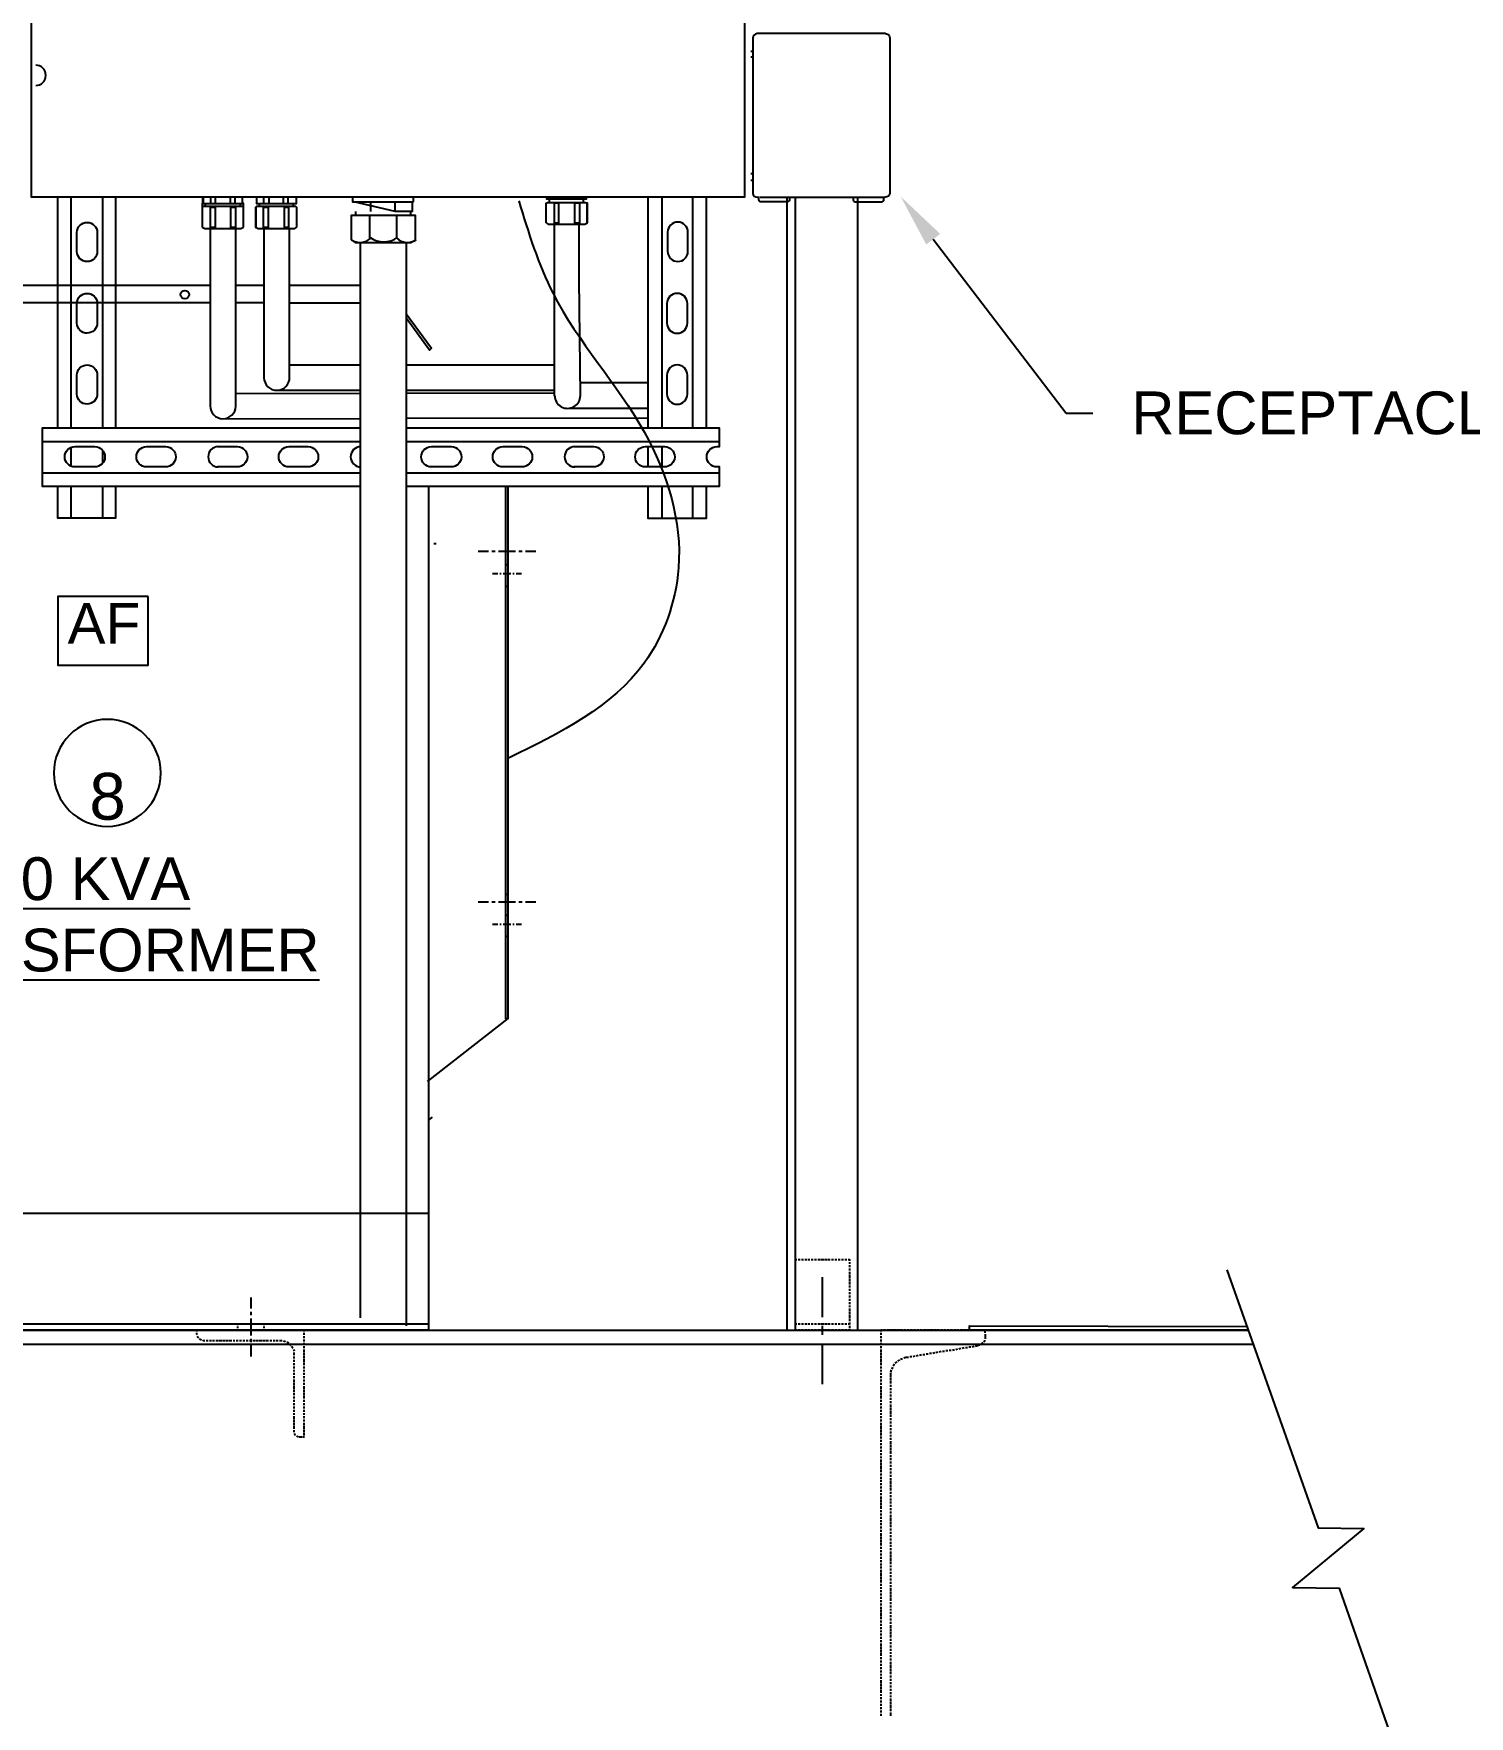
# Model space of a CAD drawing. Header units: feet. Extents: x -4 to 2246, y -9 to 1440.
# Drawn here: x 2089.73 to 2095.57, y 1376.1 to 1382.94 of the extents above; entities that cross this region are included whole.
import ezdxf
from ezdxf import colors
from ezdxf.entities.mleader import LeaderData, LeaderLine
from ezdxf.enums import TextEntityAlignment as Align
from ezdxf.math import Vec2, Vec3

# ---------------------------------------------------------------- set-up
doc = ezdxf.new("R2010")
doc.units = ezdxf.units.FT
doc.header["$MEASUREMENT"] = 0
for name, color, linetype in [('E-TEXT', 7, 'Continuous'), ('G-ANNO-TEXT', 1, 'Continuous'), ('PDF8_0', 7, 'Continuous'), ('PDF8_LP_OBJ-Hidden', 7, 'Continuous'), ('PDF8_LP_OBJ-Misc', 7, 'Continuous'), ('PDF8_LP_OBJ-Text', 7, 'Continuous'), ('PDF8_Top Plate', 7, 'Continuous')]:
    doc.layers.add(name, color=color, linetype=linetype)
doc.styles.add('NEI-A', font='arial.ttf')

# ---------------------------------------------------------------- blocks, each defined once
blk = doc.blocks.new('CIRCTAG')
at = {"color": 0, "linetype": 'ByBlock', "lineweight": -2, "transparency": 16777216}
blk.add_circle((0, 0), 0.125, dxfattribs=at)
at = {"layer": 'E-TEXT', "color": 0, "transparency": 16777216, "style": 'NEI-A'}
blk.add_attdef('TAGNUMBER', text='', height=0.1, dxfattribs=at).set_placement((0, 0), align=Align.MIDDLE_CENTER)
blk = doc.blocks.new('Equipment Callout Arrowhead .75')
at = {"color": 0}
blk.add_ellipse((-0.248, 0), major_axis=(0.743, 0), ratio=0.350959, start_param=-0.80282, end_param=3.944413, dxfattribs=at)

msp = doc.modelspace()

# ---------------------------------------------------------------- linework, layer by layer
at = {"color": 1}
msp.add_spline([(2091.704347, 1382.258043), (2091.843895, 1381.882585), (2092.214233, 1381.319399), (2092.353781, 1380.766939), (2092.214233, 1380.380754), (2091.663491, 1379.994569)], degree=3, dxfattribs=at)
at = {"layer": 'PDF8_0', "lineweight": 25}
msp.add_lwpolyline([(2094.581589, 1377.915347), (2094.952325, 1376.867152), (2095.139026, 1376.864485), (2094.848305, 1376.62444), (2095.037674, 1376.621773), (2095.405743, 1375.573578)], dxfattribs=at)
at = {"layer": 'PDF8_LP_OBJ-Hidden', "lineweight": 25}
for points in [[(2092.829263, 1377.952687), (2092.829263, 1377.958021), (2092.834597, 1377.958021)], [(2092.829263, 1377.939351), (2092.829263, 1377.947353)], [(2092.829263, 1377.926016), (2092.829263, 1377.934017)], [(2092.829263, 1377.91268), (2092.829263, 1377.920681)], [(2092.839932, 1377.958021), (2092.847933, 1377.958021)], [(2092.853267, 1377.958021), (2092.861269, 1377.958021)], [(2092.866603, 1377.958021), (2092.874605, 1377.958021)], [(2092.879939, 1377.958021), (2092.887941, 1377.958021)], [(2092.893275, 1377.958021), (2092.901276, 1377.958021)], [(2092.906611, 1377.958021), (2092.914612, 1377.958021)], [(2092.919947, 1377.958021), (2092.930615, 1377.958021)], [(2092.933282, 1377.958021), (2092.943951, 1377.958021)], [(2092.946618, 1377.958021), (2092.957287, 1377.958021)], [(2092.959954, 1377.958021), (2092.970623, 1377.958021)], [(2092.975957, 1377.958021), (2092.983958, 1377.958021)], [(2092.989293, 1377.958021), (2092.997294, 1377.958021)], [(2093.002629, 1377.958021), (2093.01063, 1377.958021)], [(2093.015964, 1377.958021), (2093.023966, 1377.958021)], [(2093.0293, 1377.958021), (2093.037302, 1377.958021)], [(2093.042636, 1377.958021), (2093.04797, 1377.958021), (2093.04797, 1377.952687)], [(2093.04797, 1377.947353), (2093.04797, 1377.939351)], [(2093.04797, 1377.934017), (2093.04797, 1377.926016)], [(2093.04797, 1377.920681), (2093.04797, 1377.91268)], [(2092.829263, 1377.896677), (2092.829263, 1377.907345)], [(2092.829263, 1377.883341), (2092.829263, 1377.89401)], [(2092.829263, 1377.870005), (2092.829263, 1377.880674)], [(2092.829263, 1377.856669), (2092.829263, 1377.867338)], [(2093.04797, 1377.907345), (2093.04797, 1377.896677)], [(2093.04797, 1377.89401), (2093.04797, 1377.883341)], [(2093.04797, 1377.880674), (2093.04797, 1377.870005)], [(2093.04797, 1377.867338), (2093.04797, 1377.856669)], [(2092.829263, 1377.843333), (2092.829263, 1377.851335)], [(2092.829263, 1377.829998), (2092.829263, 1377.837999)], [(2092.829263, 1377.816662), (2092.829263, 1377.824663)], [(2092.829263, 1377.803326), (2092.829263, 1377.811328)], [(2092.829263, 1377.78999), (2092.829263, 1377.797992)], [(2092.829263, 1377.776654), (2092.829263, 1377.784656)], [(2093.04797, 1377.851335), (2093.04797, 1377.843333)], [(2093.04797, 1377.837999), (2093.04797, 1377.829998)], [(2093.04797, 1377.824663), (2093.04797, 1377.816662)], [(2093.04797, 1377.811328), (2093.04797, 1377.803326)], [(2093.04797, 1377.797992), (2093.04797, 1377.78999)], [(2093.04797, 1377.784656), (2093.04797, 1377.776654)], [(2092.829263, 1377.763319), (2092.829263, 1377.77132)], [(2092.829263, 1377.747316), (2092.829263, 1377.757984)], [(2092.829263, 1377.73398), (2092.829263, 1377.744648)], [(2092.829263, 1377.720644), (2092.829263, 1377.731313)], [(2092.829263, 1377.707308), (2092.829263, 1377.717977)], [(2093.04797, 1377.77132), (2093.04797, 1377.763319)], [(2093.04797, 1377.757984), (2093.04797, 1377.747316)], [(2093.04797, 1377.744648), (2093.04797, 1377.73398)], [(2093.04797, 1377.731313), (2093.04797, 1377.720644)], [(2093.04797, 1377.717977), (2093.04797, 1377.707308)], [(2090.39681, 1377.664634), (2090.39681, 1377.669968), (2090.402145, 1377.669968)], [(2090.399477, 1377.651298), (2090.39681, 1377.653965), (2090.39681, 1377.659299)], [(2090.407479, 1377.669968), (2090.41548, 1377.669968)], [(2090.420815, 1377.669968), (2090.428816, 1377.669968)], [(2090.434151, 1377.669968), (2090.442152, 1377.669968)], [(2090.447486, 1377.669968), (2090.458155, 1377.669968)], [(2090.460822, 1377.669968), (2090.471491, 1377.669968)], [(2090.474158, 1377.669968), (2090.484827, 1377.669968)], [(2090.487494, 1377.669968), (2090.498163, 1377.669968)], [(2090.503497, 1377.669968), (2090.511498, 1377.669968)], [(2090.516833, 1377.669968), (2090.524834, 1377.669968)], [(2090.530168, 1377.669968), (2090.53817, 1377.669968)], [(2090.543504, 1377.669968), (2090.551506, 1377.669968)], [(2090.55684, 1377.669968), (2090.564842, 1377.669968)], [(2090.570176, 1377.669968), (2090.578177, 1377.669968)], [(2090.583512, 1377.669968), (2090.591513, 1377.669968)], [(2090.596848, 1377.669968), (2090.607516, 1377.669968)], [(2090.610183, 1377.669968), (2090.620852, 1377.669968)], [(2090.623519, 1377.669968), (2090.634188, 1377.669968)], [(2090.636855, 1377.669968), (2090.647524, 1377.669968)], [(2090.652858, 1377.669968), (2090.660859, 1377.669968)], [(2090.666194, 1377.669968), (2090.674195, 1377.669968)], [(2090.67953, 1377.669968), (2090.687531, 1377.669968)], [(2090.692865, 1377.669968), (2090.700867, 1377.669968)], [(2090.706201, 1377.669968), (2090.714203, 1377.669968)], [(2090.719537, 1377.669968), (2090.727539, 1377.669968)], [(2090.732873, 1377.669968), (2090.740874, 1377.669968)], [(2090.746209, 1377.669968), (2090.756877, 1377.669968)], [(2090.759544, 1377.669968), (2090.770213, 1377.669968)], [(2090.77288, 1377.669968), (2090.783549, 1377.669968)], [(2090.786216, 1377.669968), (2090.796885, 1377.669968)], [(2090.802219, 1377.669968), (2090.810221, 1377.669968)], [(2090.815555, 1377.669968), (2090.823556, 1377.669968)], [(2090.828891, 1377.669968), (2090.831558, 1377.669968), (2090.831558, 1377.664634)], [(2090.831558, 1377.659299), (2090.831558, 1377.651298)], [(2092.829263, 1377.693972), (2092.829263, 1377.701974)], [(2092.829263, 1377.696639), (2092.834597, 1377.696639)], [(2092.829263, 1377.680637), (2092.829263, 1377.688638)], [(2092.834597, 1377.669968), (2092.829263, 1377.669968), (2092.829263, 1377.675302)], [(2092.839932, 1377.696639), (2092.847933, 1377.696639)], [(2092.847933, 1377.669968), (2092.839932, 1377.669968)], [(2092.853267, 1377.696639), (2092.861269, 1377.696639)], [(2092.861269, 1377.669968), (2092.853267, 1377.669968)], [(2092.866603, 1377.696639), (2092.874605, 1377.696639)], [(2092.874605, 1377.669968), (2092.866603, 1377.669968)], [(2092.879939, 1377.696639), (2092.887941, 1377.696639)], [(2092.887941, 1377.669968), (2092.879939, 1377.669968)], [(2092.893275, 1377.696639), (2092.901276, 1377.696639)], [(2092.901276, 1377.669968), (2092.893275, 1377.669968)], [(2092.906611, 1377.696639), (2092.914612, 1377.696639)], [(2092.914612, 1377.669968), (2092.906611, 1377.669968)], [(2092.919947, 1377.696639), (2092.930615, 1377.696639)], [(2092.930615, 1377.669968), (2092.919947, 1377.669968)], [(2092.933282, 1377.696639), (2092.943951, 1377.696639)], [(2092.943951, 1377.669968), (2092.933282, 1377.669968)], [(2092.946618, 1377.696639), (2092.957287, 1377.696639)], [(2092.957287, 1377.669968), (2092.946618, 1377.669968)], [(2092.959954, 1377.696639), (2092.970623, 1377.696639)], [(2092.970623, 1377.669968), (2092.959954, 1377.669968)], [(2092.975957, 1377.696639), (2092.983958, 1377.696639)], [(2092.983958, 1377.669968), (2092.975957, 1377.669968)], [(2092.989293, 1377.696639), (2092.997294, 1377.696639)], [(2092.997294, 1377.669968), (2092.989293, 1377.669968)], [(2093.002629, 1377.696639), (2093.01063, 1377.696639)], [(2093.01063, 1377.669968), (2093.002629, 1377.669968)], [(2093.015964, 1377.696639), (2093.023966, 1377.696639)], [(2093.023966, 1377.669968), (2093.015964, 1377.669968)], [(2093.0293, 1377.696639), (2093.037302, 1377.696639)], [(2093.037302, 1377.669968), (2093.0293, 1377.669968)], [(2093.042636, 1377.696639), (2093.04797, 1377.696639)], [(2093.04797, 1377.675302), (2093.04797, 1377.669968), (2093.042636, 1377.669968)], [(2093.04797, 1377.701974), (2093.04797, 1377.693972)], [(2093.04797, 1377.688638), (2093.04797, 1377.680637)], [(2093.181329, 1377.669968), (2093.175994, 1377.669968), (2093.175994, 1377.664634)], [(2093.175994, 1377.659299), (2093.175994, 1377.651298)], [(2093.194664, 1377.669968), (2093.186663, 1377.669968)], [(2093.210667, 1377.669968), (2093.199999, 1377.669968)], [(2093.224003, 1377.669968), (2093.213334, 1377.669968)], [(2093.237339, 1377.669968), (2093.22667, 1377.669968)], [(2093.250675, 1377.669968), (2093.240006, 1377.669968)], [(2093.264011, 1377.669968), (2093.253342, 1377.669968)], [(2093.277346, 1377.669968), (2093.269345, 1377.669968)], [(2093.290682, 1377.669968), (2093.282681, 1377.669968)], [(2093.304018, 1377.669968), (2093.296017, 1377.669968)], [(2093.317354, 1377.669968), (2093.309352, 1377.669968)], [(2093.33069, 1377.669968), (2093.322688, 1377.669968)], [(2093.344025, 1377.669968), (2093.336024, 1377.669968)], [(2093.360028, 1377.669968), (2093.34936, 1377.669968)], [(2093.373364, 1377.669968), (2093.362696, 1377.669968)], [(2093.3867, 1377.669968), (2093.376031, 1377.669968)], [(2093.400036, 1377.669968), (2093.389367, 1377.669968)], [(2093.413372, 1377.669968), (2093.402703, 1377.669968)], [(2093.426708, 1377.669968), (2093.418706, 1377.669968)], [(2093.440043, 1377.669968), (2093.432042, 1377.669968)], [(2093.453379, 1377.669968), (2093.445378, 1377.669968)], [(2093.466715, 1377.669968), (2093.458713, 1377.669968)], [(2093.480051, 1377.669968), (2093.472049, 1377.669968)], [(2093.493387, 1377.669968), (2093.485385, 1377.669968)], [(2093.50939, 1377.669968), (2093.498721, 1377.669968)], [(2093.522725, 1377.669968), (2093.512057, 1377.669968)], [(2093.536061, 1377.669968), (2093.525393, 1377.669968)], [(2093.549397, 1377.669968), (2093.538728, 1377.669968)], [(2093.562733, 1377.669968), (2093.552064, 1377.669968)], [(2093.576069, 1377.669968), (2093.568067, 1377.669968)], [(2093.589404, 1377.669968), (2093.581403, 1377.669968)], [(2093.600073, 1377.659299), (2093.600073, 1377.669968), (2093.594739, 1377.669968)], [(2093.600073, 1377.653965), (2093.600073, 1377.635295)], [(2090.404812, 1377.637962), (2090.402145, 1377.640629), (2090.399477, 1377.645963)], [(2090.41548, 1377.62996), (2090.410146, 1377.632628), (2090.407479, 1377.635295)], [(2090.428816, 1377.627293), (2090.423482, 1377.627293), (2090.420815, 1377.62996)], [(2090.442152, 1377.627293), (2090.434151, 1377.627293)], [(2090.455488, 1377.627293), (2090.447486, 1377.627293)], [(2090.468824, 1377.627293), (2090.460822, 1377.627293)], [(2090.484827, 1377.627293), (2090.474158, 1377.627293)], [(2090.498163, 1377.627293), (2090.487494, 1377.627293)], [(2090.511498, 1377.627293), (2090.50083, 1377.627293)], [(2090.524834, 1377.627293), (2090.514165, 1377.627293)], [(2090.53817, 1377.627293), (2090.527501, 1377.627293)], [(2090.551506, 1377.627293), (2090.543504, 1377.627293)], [(2090.564842, 1377.627293), (2090.55684, 1377.627293)], [(2090.578177, 1377.627293), (2090.570176, 1377.627293)], [(2090.591513, 1377.627293), (2090.583512, 1377.627293)], [(2090.604849, 1377.627293), (2090.596848, 1377.627293)], [(2090.618185, 1377.627293), (2090.610183, 1377.627293)], [(2090.634188, 1377.627293), (2090.623519, 1377.627293)], [(2090.647524, 1377.627293), (2090.636855, 1377.627293)], [(2090.660859, 1377.627293), (2090.650191, 1377.627293)], [(2090.674195, 1377.627293), (2090.663527, 1377.627293)], [(2090.687531, 1377.627293), (2090.676862, 1377.627293)], [(2090.700867, 1377.627293), (2090.692865, 1377.627293)], [(2090.714203, 1377.627293), (2090.706201, 1377.627293)], [(2090.727539, 1377.627293), (2090.719537, 1377.627293)], [(2090.743542, 1377.627293), (2090.732873, 1377.627293)], [(2090.748876, 1377.627293), (2090.756877, 1377.624626)], [(2090.762212, 1377.621959), (2090.764879, 1377.621959), (2090.770213, 1377.619292)], [(2090.77288, 1377.616625), (2090.778215, 1377.608623)], [(2090.780882, 1377.605956), (2090.783549, 1377.600622), (2090.786216, 1377.597954)], [(2090.788883, 1377.59262), (2090.79155, 1377.584619)], [(2090.79155, 1377.568616), (2090.79155, 1377.579284)], [(2090.831558, 1377.645963), (2090.831558, 1377.637962)], [(2090.831558, 1377.632628), (2090.831558, 1377.624626)], [(2090.831558, 1377.619292), (2090.831558, 1377.61129)], [(2090.831558, 1377.605956), (2090.831558, 1377.597954)], [(2090.831558, 1377.59262), (2090.831558, 1377.581951)], [(2090.831558, 1377.579284), (2090.831558, 1377.568616)], [(2093.175994, 1377.645963), (2093.175994, 1377.637962)], [(2093.175994, 1377.632628), (2093.175994, 1377.624626)], [(2093.175994, 1377.619292), (2093.175994, 1377.61129)], [(2093.175994, 1377.605956), (2093.175994, 1377.597954)], [(2093.175994, 1377.59262), (2093.175994, 1377.581951)], [(2093.175994, 1377.579284), (2093.175994, 1377.568616)], [(2093.3867, 1377.576617), (2093.394702, 1377.579284)], [(2093.400036, 1377.579284), (2093.408037, 1377.581951)], [(2093.413372, 1377.581951), (2093.421373, 1377.584619)], [(2093.426708, 1377.584619), (2093.434709, 1377.584619)], [(2093.440043, 1377.587286), (2093.448045, 1377.587286)], [(2093.453379, 1377.589953), (2093.461381, 1377.589953)], [(2093.466715, 1377.589953), (2093.474716, 1377.59262)], [(2093.480051, 1377.59262), (2093.488052, 1377.595287)], [(2093.493387, 1377.595287), (2093.501388, 1377.597954)], [(2093.506722, 1377.597954), (2093.514724, 1377.600622)], [(2093.520058, 1377.600622), (2093.52806, 1377.600622)], [(2093.533394, 1377.603289), (2093.541396, 1377.603289)], [(2093.54673, 1377.603289), (2093.554731, 1377.605956)], [(2093.560066, 1377.605956), (2093.570734, 1377.608623), (2093.576069, 1377.61129), (2093.578736, 1377.61129)], [(2093.592072, 1377.619292), (2093.586737, 1377.616625), (2093.58407, 1377.613957)], [(2093.597406, 1377.62996), (2093.597406, 1377.627293), (2093.594739, 1377.621959)], [(2090.79155, 1377.55528), (2090.79155, 1377.563281)], [(2090.79155, 1377.541944), (2090.79155, 1377.549946)], [(2090.79155, 1377.528608), (2090.79155, 1377.53661)], [(2090.79155, 1377.515272), (2090.79155, 1377.523274)], [(2090.831558, 1377.565949), (2090.831558, 1377.55528)], [(2090.831558, 1377.552613), (2090.831558, 1377.541944)], [(2090.831558, 1377.539277), (2090.831558, 1377.528608)], [(2090.831558, 1377.523274), (2090.831558, 1377.515272)], [(2093.175994, 1377.565949), (2093.175994, 1377.55528)], [(2093.175994, 1377.552613), (2093.175994, 1377.541944)], [(2093.175994, 1377.539277), (2093.175994, 1377.528608)], [(2093.175994, 1377.523274), (2093.175994, 1377.515272)], [(2093.221336, 1377.512605), (2093.224003, 1377.520607)], [(2093.22667, 1377.525941), (2093.232005, 1377.533943)], [(2093.234672, 1377.53661), (2093.242673, 1377.541944)], [(2093.24534, 1377.544611), (2093.253342, 1377.549946)], [(2093.256009, 1377.552613), (2093.264011, 1377.55528)], [(2093.269345, 1377.557947), (2093.277346, 1377.560614), (2093.288015, 1377.560614)], [(2093.293349, 1377.563281), (2093.301351, 1377.563281)], [(2093.306685, 1377.563281), (2093.314687, 1377.565949)], [(2093.320021, 1377.565949), (2093.328023, 1377.568616)], [(2093.333357, 1377.568616), (2093.341358, 1377.571283)], [(2093.346693, 1377.571283), (2093.354694, 1377.571283)], [(2093.360028, 1377.57395), (2093.36803, 1377.57395)], [(2093.373364, 1377.576617), (2093.381366, 1377.576617)], [(2090.79155, 1377.501937), (2090.79155, 1377.509938)], [(2090.79155, 1377.488601), (2090.79155, 1377.496602)], [(2090.79155, 1377.475265), (2090.79155, 1377.483266)], [(2090.79155, 1377.459262), (2090.79155, 1377.469931)], [(2090.79155, 1377.445926), (2090.79155, 1377.456595)], [(2090.79155, 1377.43259), (2090.79155, 1377.443259)], [(2090.831558, 1377.509938), (2090.831558, 1377.501937)], [(2090.831558, 1377.496602), (2090.831558, 1377.488601)], [(2090.831558, 1377.483266), (2090.831558, 1377.475265)], [(2090.831558, 1377.469931), (2090.831558, 1377.461929)], [(2090.831558, 1377.456595), (2090.831558, 1377.448593)], [(2090.831558, 1377.443259), (2090.831558, 1377.43259)], [(2093.175994, 1377.509938), (2093.175994, 1377.501937)], [(2093.175994, 1377.496602), (2093.175994, 1377.488601)], [(2093.175994, 1377.483266), (2093.175994, 1377.475265)], [(2093.175994, 1377.469931), (2093.175994, 1377.461929)], [(2093.175994, 1377.456595), (2093.175994, 1377.448593)], [(2093.175994, 1377.443259), (2093.175994, 1377.43259)], [(2093.216002, 1377.499269), (2093.218669, 1377.509938)], [(2093.216002, 1377.480599), (2093.216002, 1377.496602)], [(2093.216002, 1377.467263), (2093.216002, 1377.477932)], [(2093.216002, 1377.453928), (2093.216002, 1377.464596)], [(2093.216002, 1377.440592), (2093.216002, 1377.448593)], [(2090.79155, 1377.419255), (2090.79155, 1377.429923)], [(2090.79155, 1377.405919), (2090.79155, 1377.41392)], [(2090.79155, 1377.392583), (2090.79155, 1377.400584)], [(2090.79155, 1377.379247), (2090.79155, 1377.387249)], [(2090.79155, 1377.365911), (2090.79155, 1377.373913)], [(2090.831558, 1377.429923), (2090.831558, 1377.419255)], [(2090.831558, 1377.416587), (2090.831558, 1377.405919)], [(2090.831558, 1377.403252), (2090.831558, 1377.392583)], [(2090.831558, 1377.387249), (2090.831558, 1377.379247)], [(2090.831558, 1377.373913), (2090.831558, 1377.365911)], [(2093.175994, 1377.429923), (2093.175994, 1377.419255)], [(2093.175994, 1377.416587), (2093.175994, 1377.405919)], [(2093.175994, 1377.403252), (2093.175994, 1377.392583)], [(2093.175994, 1377.387249), (2093.175994, 1377.379247)], [(2093.175994, 1377.373913), (2093.175994, 1377.365911)], [(2093.216002, 1377.427256), (2093.216002, 1377.435258)], [(2093.216002, 1377.41392), (2093.216002, 1377.421922)], [(2093.216002, 1377.400584), (2093.216002, 1377.408586)], [(2093.216002, 1377.387249), (2093.216002, 1377.39525)], [(2093.216002, 1377.373913), (2093.216002, 1377.381914)], [(2090.79155, 1377.352575), (2090.79155, 1377.360577)], [(2090.79155, 1377.33924), (2090.79155, 1377.347241)], [(2090.79155, 1377.325904), (2090.79155, 1377.333905)], [(2090.79155, 1377.309901), (2090.79155, 1377.32057)], [(2090.79155, 1377.296565), (2090.79155, 1377.307234)], [(2090.831558, 1377.360577), (2090.831558, 1377.352575)], [(2090.831558, 1377.347241), (2090.831558, 1377.33924)], [(2090.831558, 1377.333905), (2090.831558, 1377.325904)], [(2090.831558, 1377.32057), (2090.831558, 1377.312568)], [(2090.831558, 1377.307234), (2090.831558, 1377.299232)], [(2093.175994, 1377.360577), (2093.175994, 1377.352575)], [(2093.175994, 1377.347241), (2093.175994, 1377.33924)], [(2093.175994, 1377.333905), (2093.175994, 1377.325904)], [(2093.175994, 1377.32057), (2093.175994, 1377.312568)], [(2093.175994, 1377.307234), (2093.175994, 1377.299232)], [(2093.216002, 1377.35791), (2093.216002, 1377.368578)], [(2093.216002, 1377.344574), (2093.216002, 1377.355243)], [(2093.216002, 1377.331238), (2093.216002, 1377.341907)], [(2093.216002, 1377.317902), (2093.216002, 1377.328571)], [(2093.216002, 1377.304567), (2093.216002, 1377.312568)], [(2090.79155, 1377.283229), (2090.79155, 1377.293898)], [(2090.79155, 1377.269893), (2090.79155, 1377.280562)], [(2090.79155, 1377.256558), (2090.79155, 1377.264559)], [(2090.796885, 1377.243222), (2090.794218, 1377.248556), (2090.794218, 1377.251223)], [(2090.810221, 1377.23522), (2090.804886, 1377.237887), (2090.802219, 1377.240555)], [(2090.831558, 1377.237887), (2090.831558, 1377.23522), (2090.826224, 1377.23522)], [(2090.831558, 1377.293898), (2090.831558, 1377.283229)], [(2090.831558, 1377.280562), (2090.831558, 1377.269893)], [(2090.831558, 1377.267226), (2090.831558, 1377.256558)], [(2090.831558, 1377.25389), (2090.831558, 1377.243222)], [(2093.175994, 1377.293898), (2093.175994, 1377.283229)], [(2093.175994, 1377.280562), (2093.175994, 1377.269893)], [(2093.175994, 1377.267226), (2093.175994, 1377.256558)], [(2093.175994, 1377.25389), (2093.175994, 1377.243222)], [(2093.175994, 1377.237887), (2093.175994, 1377.229886)], [(2093.216002, 1377.291231), (2093.216002, 1377.299232)], [(2093.216002, 1377.277895), (2093.216002, 1377.285896)], [(2093.216002, 1377.264559), (2093.216002, 1377.272561)], [(2093.216002, 1377.251223), (2093.216002, 1377.259225)], [(2093.216002, 1377.237887), (2093.216002, 1377.245889)], [(2090.823556, 1377.23522), (2090.812888, 1377.23522)], [(2093.175994, 1377.224552), (2093.175994, 1377.21655)], [(2093.175994, 1377.211216), (2093.175994, 1377.203214)], [(2093.175994, 1377.19788), (2093.175994, 1377.189879)], [(2093.175994, 1377.184544), (2093.175994, 1377.176543)], [(2093.175994, 1377.171208), (2093.175994, 1377.163207)], [(2093.216002, 1377.224552), (2093.216002, 1377.232553)], [(2093.216002, 1377.208549), (2093.216002, 1377.219217)], [(2093.216002, 1377.195213), (2093.216002, 1377.205881)], [(2093.216002, 1377.181877), (2093.216002, 1377.192546)], [(2093.216002, 1377.168541), (2093.216002, 1377.17921)], [(2093.175994, 1377.157873), (2093.175994, 1377.149871)], [(2093.175994, 1377.144537), (2093.175994, 1377.133868)], [(2093.175994, 1377.131201), (2093.175994, 1377.120532)], [(2093.175994, 1377.117865), (2093.175994, 1377.107196)], [(2093.175994, 1377.104529), (2093.175994, 1377.093861)], [(2093.216002, 1377.155205), (2093.216002, 1377.163207)], [(2093.216002, 1377.14187), (2093.216002, 1377.149871)], [(2093.216002, 1377.128534), (2093.216002, 1377.136535)], [(2093.216002, 1377.115198), (2093.216002, 1377.123199)], [(2093.216002, 1377.101862), (2093.216002, 1377.109864)], [(2093.175994, 1377.088526), (2093.175994, 1377.080525)], [(2093.175994, 1377.075191), (2093.175994, 1377.067189)], [(2093.175994, 1377.061855), (2093.175994, 1377.053853)], [(2093.175994, 1377.048519), (2093.175994, 1377.040517)], [(2093.175994, 1377.035183), (2093.175994, 1377.027182)], [(2093.216002, 1377.088526), (2093.216002, 1377.096528)], [(2093.216002, 1377.075191), (2093.216002, 1377.083192)], [(2093.216002, 1377.059188), (2093.216002, 1377.069856)], [(2093.216002, 1377.045852), (2093.216002, 1377.05652)], [(2093.216002, 1377.032516), (2093.216002, 1377.043185)], [(2093.175994, 1377.021847), (2093.175994, 1377.013846)], [(2093.175994, 1377.008511), (2093.175994, 1377.00051)], [(2093.175994, 1376.995176), (2093.175994, 1376.984507)], [(2093.175994, 1376.98184), (2093.175994, 1376.971171)], [(2093.175994, 1376.968504), (2093.175994, 1376.957835)], [(2093.216002, 1377.01918), (2093.216002, 1377.029849)], [(2093.216002, 1377.005844), (2093.216002, 1377.013846)], [(2093.216002, 1376.992508), (2093.216002, 1377.00051)], [(2093.216002, 1376.979173), (2093.216002, 1376.987174)], [(2093.216002, 1376.965837), (2093.216002, 1376.973838)], [(2093.175994, 1376.955168), (2093.175994, 1376.9445)], [(2093.175994, 1376.939165), (2093.175994, 1376.931164)], [(2093.175994, 1376.925829), (2093.175994, 1376.917828)], [(2093.175994, 1376.912494), (2093.175994, 1376.904492)], [(2093.175994, 1376.899158), (2093.175994, 1376.891156)], [(2093.216002, 1376.952501), (2093.216002, 1376.960502)], [(2093.216002, 1376.939165), (2093.216002, 1376.947167)], [(2093.216002, 1376.925829), (2093.216002, 1376.933831)], [(2093.216002, 1376.909826), (2093.216002, 1376.920495)], [(2093.216002, 1376.896491), (2093.216002, 1376.907159)], [(2093.175994, 1376.885822), (2093.175994, 1376.87782)], [(2093.175994, 1376.872486), (2093.175994, 1376.864485)], [(2093.175994, 1376.85915), (2093.175994, 1376.851149)], [(2093.175994, 1376.845814), (2093.175994, 1376.835146)], [(2093.175994, 1376.832479), (2093.175994, 1376.82181)], [(2093.216002, 1376.883155), (2093.216002, 1376.893823)], [(2093.216002, 1376.869819), (2093.216002, 1376.880488)], [(2093.216002, 1376.856483), (2093.216002, 1376.864485)], [(2093.216002, 1376.843147), (2093.216002, 1376.851149)], [(2093.216002, 1376.829812), (2093.216002, 1376.837813)], [(2093.175994, 1376.819143), (2093.175994, 1376.808474)], [(2093.175994, 1376.805807), (2093.175994, 1376.795138)], [(2093.175994, 1376.789804), (2093.175994, 1376.781803)], [(2093.175994, 1376.776468), (2093.175994, 1376.768467)], [(2093.175994, 1376.763132), (2093.175994, 1376.755131)], [(2093.216002, 1376.816476), (2093.216002, 1376.824477)], [(2093.216002, 1376.80314), (2093.216002, 1376.811141)], [(2093.216002, 1376.789804), (2093.216002, 1376.797806)], [(2093.216002, 1376.776468), (2093.216002, 1376.78447)], [(2093.216002, 1376.760465), (2093.216002, 1376.771134)], [(2093.175994, 1376.749797), (2093.175994, 1376.741795)], [(2093.175994, 1376.736461), (2093.175994, 1376.728459)], [(2093.175994, 1376.723125), (2093.175994, 1376.715123)], [(2093.175994, 1376.709789), (2093.175994, 1376.701788)], [(2093.175994, 1376.696453), (2093.175994, 1376.685785)], [(2093.216002, 1376.747129), (2093.216002, 1376.757798)], [(2093.216002, 1376.733794), (2093.216002, 1376.744462)], [(2093.216002, 1376.720458), (2093.216002, 1376.731126)], [(2093.216002, 1376.707122), (2093.216002, 1376.715123)], [(2093.216002, 1376.693786), (2093.216002, 1376.701788)], [(2093.175994, 1376.683118), (2093.175994, 1376.672449)], [(2093.175994, 1376.669782), (2093.175994, 1376.659113)], [(2093.175994, 1376.656446), (2093.175994, 1376.645777)], [(2093.175994, 1376.640443), (2093.175994, 1376.632441)], [(2093.175994, 1376.627107), (2093.175994, 1376.619106)], [(2093.216002, 1376.68045), (2093.216002, 1376.688452)], [(2093.216002, 1376.667115), (2093.216002, 1376.675116)], [(2093.216002, 1376.653779), (2093.216002, 1376.66178)], [(2093.216002, 1376.640443), (2093.216002, 1376.648444)], [(2093.216002, 1376.627107), (2093.216002, 1376.635109)], [(2093.216002, 1376.611104), (2093.216002, 1376.621773)], [(2093.175994, 1376.613771), (2093.175994, 1376.60577)], [(2093.175994, 1376.600435), (2093.175994, 1376.592434)], [(2093.175994, 1376.5871), (2093.175994, 1376.579098)], [(2093.175994, 1376.573764), (2093.175994, 1376.565762)], [(2093.175994, 1376.560428), (2093.175994, 1376.552427)], [(2093.216002, 1376.597768), (2093.216002, 1376.608437)], [(2093.216002, 1376.584433), (2093.216002, 1376.595101)], [(2093.216002, 1376.571097), (2093.216002, 1376.581765)], [(2093.216002, 1376.557761), (2093.216002, 1376.565762)], [(2093.175994, 1376.547092), (2093.175994, 1376.536424)], [(2093.175994, 1376.533756), (2093.175994, 1376.523088)], [(2093.175994, 1376.520421), (2093.175994, 1376.509752)], [(2093.175994, 1376.507085), (2093.175994, 1376.496416)], [(2093.175994, 1376.491082), (2093.175994, 1376.48308)], [(2093.216002, 1376.544425), (2093.216002, 1376.552427)], [(2093.216002, 1376.531089), (2093.216002, 1376.539091)], [(2093.216002, 1376.517753), (2093.216002, 1376.525755)], [(2093.216002, 1376.504418), (2093.216002, 1376.512419)], [(2093.216002, 1376.491082), (2093.216002, 1376.499083)], [(2093.216002, 1376.477746), (2093.216002, 1376.485747)], [(2093.175994, 1376.477746), (2093.175994, 1376.469744)], [(2093.175994, 1376.46441), (2093.175994, 1376.456409)], [(2093.175994, 1376.451074), (2093.175994, 1376.443073)], [(2093.175994, 1376.437739), (2093.175994, 1376.429737)], [(2093.175994, 1376.424403), (2093.175994, 1376.416401)], [(2093.216002, 1376.461743), (2093.216002, 1376.472412)], [(2093.216002, 1376.448407), (2093.216002, 1376.459076)], [(2093.216002, 1376.435071), (2093.216002, 1376.44574)], [(2093.216002, 1376.421736), (2093.216002, 1376.432404)], [(2093.216002, 1376.4084), (2093.216002, 1376.416401)], [(2093.175994, 1376.411067), (2093.175994, 1376.403065)], [(2093.175994, 1376.397731), (2093.175994, 1376.387062)], [(2093.175994, 1376.384395), (2093.175994, 1376.373727)], [(2093.175994, 1376.371059), (2093.175994, 1376.360391)], [(2093.175994, 1376.357724), (2093.175994, 1376.347055)], [(2093.216002, 1376.395064), (2093.216002, 1376.403065)], [(2093.216002, 1376.381728), (2093.216002, 1376.38973)], [(2093.216002, 1376.368392), (2093.216002, 1376.376394)], [(2093.216002, 1376.355056), (2093.216002, 1376.363058)], [(2093.216002, 1376.341721), (2093.216002, 1376.349722)], [(2093.175994, 1376.341721), (2093.175994, 1376.333719)], [(2093.175994, 1376.328385), (2093.175994, 1376.320383)], [(2093.175994, 1376.315049), (2093.175994, 1376.307048)], [(2093.175994, 1376.301713), (2093.175994, 1376.293712)], [(2093.175994, 1376.288377), (2093.175994, 1376.280376)], [(2093.216002, 1376.328385), (2093.216002, 1376.336386)], [(2093.216002, 1376.312382), (2093.216002, 1376.323051)], [(2093.216002, 1376.299046), (2093.216002, 1376.309715)], [(2093.216002, 1376.28571), (2093.216002, 1376.296379)], [(2093.216002, 1376.272374), (2093.216002, 1376.283043)], [(2093.175994, 1376.275042), (2093.175994, 1376.26704)], [(2093.175994, 1376.261706), (2093.175994, 1376.253704)], [(2093.175994, 1376.24837), (2093.175994, 1376.237701)], [(2093.175994, 1376.235034), (2093.175994, 1376.224365)], [(2093.175994, 1376.221698), (2093.175994, 1376.21103)], [(2093.216002, 1376.259039), (2093.216002, 1376.26704)], [(2093.216002, 1376.245703), (2093.216002, 1376.253704)], [(2093.216002, 1376.232367), (2093.216002, 1376.240368)], [(2093.216002, 1376.219031), (2093.216002, 1376.227033)], [(2093.216002, 1376.205695), (2093.216002, 1376.213697)], [(2093.175994, 1376.208363), (2093.175994, 1376.197694)], [(2093.175994, 1376.19236), (2093.175994, 1376.184358)], [(2093.175994, 1376.179024), (2093.175994, 1376.171022)], [(2093.175994, 1376.165688), (2093.175994, 1376.157686)], [(2093.175994, 1376.152352), (2093.175994, 1376.144351)], [(2093.216002, 1376.19236), (2093.216002, 1376.200361)], [(2093.216002, 1376.179024), (2093.216002, 1376.187025)], [(2093.216002, 1376.163021), (2093.216002, 1376.173689)], [(2093.216002, 1376.149685), (2093.216002, 1376.160354)], [(2093.216002, 1376.136349), (2093.216002, 1376.147018)], [(2093.175994, 1376.139016), (2093.175994, 1376.131015)], [(2093.175994, 1376.12568), (2093.175994, 1376.117679)], [(2093.175994, 1376.112345), (2093.175994, 1376.104343)], [(2093.216002, 1376.123013), (2093.216002, 1376.133682)], [(2093.216002, 1376.104343), (2093.216002, 1376.117679)]]:
    msp.add_lwpolyline(points, dxfattribs=at)
at = {"layer": 'PDF8_LP_OBJ-Misc', "lineweight": 25}
for points in [[(2092.621678, 1386.906354), (2092.621678, 1382.273491), (2089.725139, 1382.273491), (2089.725139, 1386.906354)], [(2090.471945, 1382.230817), (2090.450608, 1382.230817), (2090.450608, 1382.150802), (2090.471945, 1382.150802)], [(2090.554627, 1382.230817), (2090.53329, 1382.230817), (2090.53329, 1382.150802), (2090.554627, 1382.150802)], [(2090.687985, 1382.230817), (2090.666648, 1382.230817), (2090.666648, 1382.150802), (2090.687985, 1382.150802)], [(2090.770667, 1382.230817), (2090.751997, 1382.230817), (2090.751997, 1382.150802), (2090.770667, 1382.150802)], [(2091.866871, 1382.249487), (2091.848201, 1382.249487), (2091.848201, 1382.169472), (2091.866871, 1382.169472)], [(2091.95222, 1382.249487), (2091.930883, 1382.249487), (2091.930883, 1382.169472), (2091.95222, 1382.169472)], [(2091.984226, 1382.169472), (2091.984226, 1382.249487), (2091.981559, 1382.249487), (2091.981559, 1382.169472)], [(2091.024048, 1382.100126), (2091.040051, 1382.089457), (2091.26676, 1382.089457), (2091.28543, 1382.100126), (2091.28543, 1382.198811), (2091.024048, 1382.198811)]]:
    msp.add_lwpolyline(points, close=True, dxfattribs=at)
for points in [[(2093.195411, 1382.937615), (2092.67314, 1382.937615, 0.41421346), (2092.655803, 1382.918945), (2092.655803, 1382.289494, 0.41421346), (2092.674473, 1382.273491), (2092.682475, 1382.273491)], [(2093.195411, 1382.937615, -0.41421346), (2093.212748, 1382.918945), (2093.212748, 1382.289494, -0.41421346), (2093.194078, 1382.273491)], [(2092.805164, 1382.273491), (2092.805164, 1382.264156, -0.41421429), (2092.797163, 1382.254821), (2092.690476, 1382.254821, -0.41421429), (2092.679808, 1382.262823), (2092.679808, 1382.273491)], [(2093.063387, 1382.273491), (2093.063387, 1382.264156, 0.41421429), (2093.071388, 1382.254821), (2093.178075, 1382.254821, 0.41421429), (2093.188743, 1382.262823), (2093.188743, 1382.273491)], [(2091.850868, 1381.466674, 1.00360146), (2091.954888, 1381.468008), (2091.949553, 1381.940096), (2091.949553, 1382.164138)], [(2090.450608, 1382.145467), (2090.450608, 1382.017444), (2090.450608, 1381.425921, 0.99999983), (2090.554627, 1381.424588), (2090.554627, 1382.145467)], [(2090.669315, 1382.145467), (2090.669315, 1381.540021, 0.99999983), (2090.773334, 1381.541355)], [(2091.248089, 1381.09994), (2092.520326, 1381.09994), (2092.520326, 1381.177287), (2092.509657, 1381.177287, -0.99636306), (2092.509657, 1381.259969), (2092.520326, 1381.259969), (2092.520326, 1381.33465), (2091.248089, 1381.33465)], [(2090.479946, 1381.259969), (2090.561446, 1381.259969, -0.99636306), (2090.559961, 1381.177287), (2090.479946, 1381.177287)], [(2091.928216, 1381.259969), (2092.009715, 1381.259969, -0.99636306), (2092.008231, 1381.177287), (2091.928216, 1381.177287)]]:
    msp.add_lwpolyline(points, format="xyb", dxfattribs=at)
for points in [[(2092.655803, 1382.865601), (2092.647802, 1382.865601)], [(2092.655803, 1382.841597), (2092.647802, 1382.841597)], [(2092.647802, 1382.369509), (2092.655803, 1382.369509)], [(2092.647802, 1382.342838), (2092.655803, 1382.342838)], [(2089.831826, 1381.33465), (2089.831826, 1382.273491)], [(2089.885169, 1382.273491), (2089.885169, 1381.33465)], [(2090.013193, 1382.273491), (2090.013193, 1381.33465)], [(2090.066536, 1382.273491), (2090.066536, 1381.33465)], [(2090.421269, 1382.252154), (2090.418602, 1382.249487)], [(2090.418602, 1382.230817), (2090.423936, 1382.236151), (2090.581299, 1382.236151), (2090.586633, 1382.230817)], [(2090.581299, 1382.273491), (2090.581299, 1382.24682), (2090.421269, 1382.24682), (2090.421269, 1382.273491)], [(2090.423936, 1382.24682), (2090.423936, 1382.273491)], [(2090.431937, 1382.236151), (2090.431937, 1382.24682)], [(2090.453275, 1382.24682), (2090.453275, 1382.273491)], [(2090.471945, 1382.24682), (2090.471945, 1382.273491)], [(2090.53329, 1382.24682), (2090.53329, 1382.273491)], [(2090.55196, 1382.24682), (2090.55196, 1382.273491)], [(2090.573297, 1382.236151), (2090.573297, 1382.24682)], [(2090.581299, 1382.252154), (2090.586633, 1382.249487)], [(2090.586633, 1382.150802), (2090.586633, 1382.249487)], [(2090.634642, 1382.230817), (2090.634642, 1382.150802), (2090.637309, 1382.150802), (2090.637309, 1382.230817), (2090.634642, 1382.230817), (2090.639976, 1382.236151), (2090.797339, 1382.236151), (2090.802673, 1382.230817)], [(2090.800006, 1382.273491), (2090.800006, 1382.24682), (2090.639976, 1382.24682), (2090.639976, 1382.273491)], [(2090.650645, 1382.236151), (2090.650645, 1382.24682)], [(2090.669315, 1382.24682), (2090.669315, 1382.273491)], [(2090.690652, 1382.24682), (2090.690652, 1382.273491)], [(2090.74933, 1382.24682), (2090.74933, 1382.273491)], [(2090.768, 1382.24682), (2090.768, 1382.273491)], [(2090.789337, 1382.236151), (2090.789337, 1382.24682)], [(2090.802673, 1382.150802), (2090.802673, 1382.230817)], [(2091.029382, 1382.273491), (2091.029382, 1382.254821), (2091.277428, 1382.254821)], [(2091.272094, 1382.254821), (2091.272094, 1382.214814), (2091.202748, 1382.214814), (2091.034716, 1382.254821)], [(2091.104063, 1382.214814), (2091.104063, 1382.254821)], [(2091.202748, 1382.214814), (2091.202748, 1382.254821)], [(2091.277428, 1382.254821), (2091.277428, 1382.273491)], [(2091.816195, 1382.169472), (2091.816195, 1382.249487), (2091.821529, 1382.252154), (2091.976225, 1382.252154), (2091.984226, 1382.249487)], [(2091.978892, 1382.273491), (2091.978892, 1382.26549), (2091.818862, 1382.26549), (2091.818862, 1382.273491)], [(2091.829531, 1382.252154), (2091.829531, 1382.26549)], [(2091.850868, 1382.26549), (2091.850868, 1382.273491)], [(2091.869538, 1382.26549), (2091.869538, 1382.273491)], [(2091.928216, 1382.26549), (2091.928216, 1382.273491)], [(2091.949553, 1382.26549), (2091.949553, 1382.273491)], [(2091.968223, 1382.252154), (2091.968223, 1382.26549)], [(2092.229605, 1382.273491), (2092.229605, 1381.33465)], [(2092.285616, 1382.273491), (2092.285616, 1381.33465)], [(2092.410972, 1382.273491), (2092.410972, 1381.33465)], [(2092.466983, 1381.33465), (2092.466983, 1382.273491)], [(2092.685142, 1382.273491), (2093.194078, 1382.273491)], [(2092.79459, 1382.273491), (2092.79459, 1377.669968), (2093.082644, 1377.669968), (2093.082644, 1382.273491)], [(2092.829263, 1377.669968), (2092.829263, 1382.273491)], [(2091.048052, 1382.198811), (2091.042718, 1382.201478), (2091.042718, 1382.214814)], [(2091.098728, 1382.198811), (2091.098728, 1382.108127)], [(2091.208082, 1382.198811), (2091.208082, 1382.108127)], [(2091.258758, 1382.198811), (2091.26676, 1382.201478), (2091.26676, 1382.214814)], [(2091.816195, 1382.169472), (2091.824197, 1382.164138), (2091.973558, 1382.164138), (2091.984226, 1382.169472)], [(2091.848201, 1382.164138), (2091.848201, 1381.465341)], [(2090.418602, 1382.150802), (2090.42927, 1382.145467), (2090.575964, 1382.145467), (2090.586633, 1382.150802)], [(2090.634642, 1382.150802), (2090.645311, 1382.145467), (2090.794672, 1382.145467), (2090.802673, 1382.150802)], [(2090.773334, 1381.539985), (2090.773334, 1382.145467)], [(2092.30962, 1382.130647), (2092.30962, 1382.0533)], [(2092.392302, 1382.0533), (2092.392302, 1382.130647)], [(2091.061388, 1377.720676), (2091.061388, 1382.089457)], [(2091.248089, 1377.68867), (2091.248089, 1382.089457)], [(2088.585807, 1381.916091), (2090.450608, 1381.916091)], [(2090.554627, 1381.916091), (2090.669315, 1381.916091)], [(2090.773334, 1381.916091), (2091.061388, 1381.916091)], [(2089.991844, 1381.844078), (2089.909232, 1381.84346)], [(2090.669315, 1381.844078), (2090.554627, 1381.844078)], [(2090.773334, 1381.844078), (2091.061388, 1381.844078)], [(2092.306953, 1381.841411), (2092.306953, 1381.761396)], [(2092.389635, 1381.761396), (2092.389635, 1381.841411)], [(2091.248089, 1381.797825), (2091.34999, 1381.660044), (2091.341988, 1381.652042), (2091.248089, 1381.780463)], [(2091.061388, 1381.590698), (2090.770667, 1381.590698)], [(2091.847903, 1381.590698), (2091.248089, 1381.590698)], [(2092.306953, 1381.55069), (2092.306953, 1381.473342)], [(2092.389635, 1381.473342), (2092.389635, 1381.55069)], [(2091.061388, 1381.47541), (2090.554627, 1381.474368)], [(2090.719991, 1381.489345), (2091.061388, 1381.489345)], [(2091.248089, 1381.489345), (2091.847903, 1381.489345)], [(2091.846768, 1381.477025), (2091.248089, 1381.475794)], [(2092.225782, 1381.518684), (2091.958893, 1381.518684)], [(2092.225782, 1381.414665), (2091.908217, 1381.414665)], [(2090.502816, 1381.373006), (2091.061598, 1381.373869)], [(2092.228952, 1381.375673), (2091.2482, 1381.373994)], [(2091.061388, 1381.33465), (2089.767814, 1381.33465), (2089.767814, 1381.09994), (2091.061388, 1381.09994)], [(2089.767814, 1381.281307), (2091.061388, 1381.281307)], [(2091.248089, 1381.281307), (2092.520326, 1381.281307)], [(2091.338319, 1378.144723), (2088.641817, 1378.144723), (2088.636483, 1381.214292)], [(2089.885169, 1381.254635), (2089.885169, 1381.179954)], [(2090.013193, 1381.241299), (2090.013193, 1381.19329)], [(2092.229605, 1381.259969), (2092.229605, 1381.177287)], [(2092.285616, 1381.259969), (2092.285616, 1381.177287)], [(2089.767814, 1381.153283), (2091.061388, 1381.153283)], [(2091.248089, 1381.153283), (2092.520326, 1381.153283)], [(2090.066536, 1381.09994), (2090.066536, 1380.969249), (2089.831826, 1380.969249), (2089.831826, 1381.09994)], [(2089.885169, 1381.09994), (2089.885169, 1380.969249)], [(2090.013193, 1381.09994), (2090.013193, 1380.969249)], [(2091.333464, 1378.680918), (2091.662073, 1378.93687), (2091.662073, 1381.09994)], [(2091.651404, 1381.09994), (2091.651404, 1378.93687), (2091.662073, 1378.93687)], [(2092.229605, 1381.09994), (2092.229605, 1380.969249), (2092.466983, 1380.969249), (2092.466983, 1381.09994)], [(2092.285616, 1381.09994), (2092.285616, 1380.969249)], [(2092.410972, 1381.09994), (2092.410972, 1380.969249)], [(2091.369687, 1380.865229), (2091.359019, 1380.865229)], [(2091.582058, 1380.833223), (2091.539383, 1380.833223)], [(2091.60873, 1380.833223), (2091.595394, 1380.833223)], [(2091.691412, 1380.833223), (2091.622066, 1380.833223)], [(2091.718083, 1380.833223), (2091.704748, 1380.833223)], [(2091.774094, 1380.833223), (2091.731419, 1380.833223)], [(2091.619398, 1380.74254), (2091.598061, 1380.74254)], [(2091.632734, 1380.74254), (2091.6274, 1380.74254)], [(2091.672742, 1380.74254), (2091.640736, 1380.74254)], [(2091.662073, 1380.77988), (2091.651404, 1380.77988)], [(2091.686077, 1380.74254), (2091.680743, 1380.74254)], [(2091.715416, 1380.74254), (2091.694079, 1380.74254)], [(2091.662073, 1380.691864), (2091.651404, 1380.691864)], [(2091.662073, 1379.440964), (2091.651404, 1379.440964)], [(2091.582058, 1379.408958), (2091.539383, 1379.408958)], [(2091.60873, 1379.408958), (2091.595394, 1379.408958)], [(2091.691412, 1379.408958), (2091.622066, 1379.408958)], [(2091.718083, 1379.408958), (2091.704748, 1379.408958)], [(2091.774094, 1379.408958), (2091.731419, 1379.408958)], [(2091.619398, 1379.318275), (2091.598061, 1379.318275)], [(2091.632734, 1379.318275), (2091.6274, 1379.318275)], [(2091.672742, 1379.318275), (2091.640736, 1379.318275)], [(2091.662073, 1379.355615), (2091.651404, 1379.355615)], [(2091.686077, 1379.318275), (2091.680743, 1379.318275)], [(2091.715416, 1379.318275), (2091.694079, 1379.318275)], [(2091.662073, 1379.270266), (2091.651404, 1379.270266)], [(2091.338319, 1378.52346), (2091.353774, 1378.535498)], [(2092.938617, 1377.723311), (2092.938617, 1377.886008)], [(2090.615518, 1377.803326), (2090.615518, 1377.757984)], [(2090.615518, 1377.744648), (2090.615518, 1377.731313)], [(2090.615518, 1377.717977), (2090.615518, 1377.648631)], [(2091.338319, 1377.669968), (2088.753838, 1377.669968)], [(2090.562174, 1377.696639), (2090.562174, 1377.691305)], [(2090.562174, 1377.685971), (2090.562174, 1377.680637)], [(2090.562174, 1377.675302), (2090.562174, 1377.669968)], [(2090.668861, 1377.696639), (2090.668861, 1377.691305)], [(2090.668861, 1377.685971), (2090.668861, 1377.680637)], [(2090.668861, 1377.675302), (2090.668861, 1377.669968)], [(2092.938617, 1377.651298), (2092.938617, 1377.688638)], [(2090.615518, 1377.635295), (2090.615518, 1377.621959)], [(2090.615518, 1377.608623), (2090.615518, 1377.563281)], [(2092.938617, 1377.45126), (2092.938617, 1377.613957)]]:
    msp.add_lwpolyline(points, dxfattribs=at)
for points in [[(2089.991856, 1382.129464), (2089.991855, 1382.0533, -0.99636306), (2089.909174, 1382.052117), (2089.909174, 1382.129464, -0.99636306)], [(2089.991856, 1381.841411), (2089.991855, 1381.762579, -0.99636306), (2089.909174, 1381.761396), (2089.909174, 1381.841411, -0.99636306)], [(2089.991856, 1381.55069), (2089.991855, 1381.474525, -0.99636306), (2089.909174, 1381.473342), (2089.909174, 1381.55069, -0.99636306)], [(2089.901172, 1381.259969), (2089.982671, 1381.259969, -0.99636306), (2089.981187, 1381.177287), (2089.901172, 1381.177287, -0.99636306)], [(2090.191893, 1381.259969), (2090.270725, 1381.259969, -0.99636306), (2090.269241, 1381.177287), (2090.191893, 1381.177287, -0.99636306)], [(2090.770667, 1381.259969), (2090.849499, 1381.259969, -0.99636306), (2090.848015, 1381.177287), (2090.770667, 1381.177287, -0.99636306)], [(2091.349442, 1381.259969), (2091.430941, 1381.259969, -0.99636306), (2091.429456, 1381.177287), (2091.349442, 1381.177287, -0.99636306)], [(2091.640162, 1381.259969), (2091.718994, 1381.259969, -0.99636306), (2091.71751, 1381.177287), (2091.640162, 1381.177287, -0.99636306)], [(2092.218937, 1381.259969), (2092.297769, 1381.259969, -0.99636306), (2092.296284, 1381.177287), (2092.218937, 1381.177287, -0.99636306)]]:
    msp.add_lwpolyline(points, format="xyb", close=True, dxfattribs=at)
msp.add_circle((2090.347802, 1381.877418), 0.017337, dxfattribs=at)
for centre, radius, start, end in [((2089.741543, 1382.76825), 0.041341, 270.2087607, 89.7912393), ((2092.350961, 1382.130798), 0.041341, 0.2087607, 179.7912393), ((2091.060054, 1382.152135), 0.062678, 235.9204041, 313.3685393), ((2091.156072, 1382.189476), 0.097351, 235.826999, 304.173001), ((2091.25209, 1382.152135), 0.062678, 226.6314607, 304.0795959), ((2092.350961, 1382.05345), 0.041341, 180.2087607, 359.7912393), ((2092.348294, 1381.84126), 0.041341, 0.2087607, 179.7912393), ((2092.348294, 1381.761547), 0.041341, 180.2087607, 359.7912393), ((2092.348294, 1381.550539), 0.041341, 0.2087607, 179.7912393), ((2092.348294, 1381.473493), 0.041341, 180.2087607, 359.7912393), ((2090.483947, 1381.218628), 0.041341, 90.2087607, 269.7912393), ((2091.062722, 1381.218628), 0.041341, 90.2087607, 269.7912393), ((2091.932217, 1381.218628), 0.041341, 90.2087607, 269.7912393)]:
    msp.add_arc(centre, radius, start, end, dxfattribs=at)
at = {"layer": 'PDF8_LP_OBJ-Text', "lineweight": 25}
for points in [[(2095.291055, 1375.898972), (2087.977693, 1375.898972), (2087.977693, 1377.669968), (2094.669606, 1377.669968)], [(2087.977693, 1377.613957), (2094.688276, 1377.613957)]]:
    msp.add_lwpolyline(points, dxfattribs=at)
at = {"layer": 'PDF8_Top Plate', "lineweight": 25}
msp.add_lwpolyline([(2094.669606, 1377.669968), (2093.536061, 1377.669968), (2093.536061, 1377.688638), (2094.661604, 1377.685971)], dxfattribs=at)

# ---------------------------------------------------------------- block references
at = {"layer": 'G-ANNO-TEXT'}
ref = msp.add_blockref('CIRCTAG', (2090.03292, 1379.934481), dxfattribs=dict(at, xscale=-1.73868537655237, yscale=1.73868537655237, zscale=1.73868537655237))
ref.add_attrib('TAGNUMBER', '8', dxfattribs={"layer": 'E-TEXT', "color": 0, "transparency": 16777216, "height": 0.190212, "style": 'NEI-A'}).set_placement((2090.033828, 1379.934481), align=Align.TOP_CENTER)

# ---------------------------------------------------------------- next in the draw order: texts
at = {"layer": 'G-ANNO-TEXT', "linetype": 'Continuous', "attachment_point": 5, "style": 'NEI-A', "bg_fill": 3, "box_fill_scale": 1.5, "bg_fill_color": 256, "bg_fill_transparency": 0}
for s, width, gutter_width, insert, char_height in [('AF', 0.31422611, 0.030239, (2090.01922, 1380.541734), 0.1658845), ('{\\L10 KVA TRANSFORMER}', 1.06741437, 0.014865, (2089.957806, 1379.358576), 0.17385636)]:
    msp.add_mtext_dynamic_manual_height_columns(s, width=width, gutter_width=gutter_width, heights=[0], dxfattribs=dict(at, insert=insert, char_height=char_height))

# ---------------------------------------------------------------- next in the draw order: linework, layer by layer
at = {"layer": 'G-ANNO-TEXT'}
msp.add_lwpolyline([(2090.19841, 1380.651341), (2089.831113, 1380.651341), (2089.831113, 1380.371504), (2090.19841, 1380.371504)], close=True, dxfattribs=at)

# ---------------------------------------------------------------- next in the draw order: leaders
ml = msp.add_multileader_mtext('Standard', dxfattribs=at)
ml.set_content('\\A1;6 MOTOR CONTROL CABLE CONDUITS (TYP.)', color=256, style='NEI-A')
ml.set_leader_properties()
ml.set_arrow_properties(name='Equipment Callout Arrowhead .75')
ml.build(insert=Vec2(0, 0))
ml.multileader.update_dxf_attribs({"dogleg_length": 0.0625, "arrow_head_size": 0.125})
ctx = ml.context
ctx.base_point, ctx.char_height, ctx.arrow_head_size, ctx.landing_gap_size, ctx.plane_origin = Vec3(2133.680839, 1383.790863), 0.1, 0.125, 0.09, Vec3(2077.345805, 1319.927864)
notes = []
notes.append((ctx, [(0, (0, 0, 0), (0, 0), (1, 0), 1, [])]))
ctx.mtext.insert, ctx.mtext.width, ctx.mtext.flow_direction = Vec3(2133.770839, 1383.855563), 2.21448175, 5
ctx.mtext.has_bg_fill, ctx.mtext.bg_color, ctx.mtext.bg_scale_factor, ctx.mtext.bg_transparency, ctx.mtext.use_window_bg_color = 1, -1027028792, 1.5, 0, 1
for ctx, leaders in notes:
    for number, flags, end, landing, length, lines in leaders:
        leader = LeaderData()
        leader.index, (leader.has_last_leader_line, leader.has_dogleg_vector, leader.attachment_direction) = number, flags
        leader.last_leader_point, leader.dogleg_vector, leader.dogleg_length = Vec3(end), Vec3(landing), length
        for number, points, colour, breaks in lines:
            line = LeaderLine()
            line.index, line.vertices, line.color, line.breaks = number, Vec3.list(points), colors.encode_raw_color(colour), breaks
            leader.lines.append(line)
        ctx.leaders.append(leader)

# ---------------------------------------------------------------- next in the draw order: linework, layer by layer
at = {"layer": 'PDF8_LP_OBJ-Misc', "lineweight": 25}
msp.add_line((2090.450608, 1381.844078), (2088.585807, 1381.844078), dxfattribs=at)
for points in [[(2090.418602, 1382.249487), (2090.418602, 1382.150802)], [(2091.338319, 1381.09994), (2091.338319, 1377.669968)], [(2088.753838, 1377.696639), (2091.338319, 1377.696639)]]:
    msp.add_lwpolyline(points, dxfattribs=at)

# ---------------------------------------------------------------- next in the draw order: leaders
at = {"layer": 'G-ANNO-TEXT'}
ml = msp.add_multileader_mtext('Standard', dxfattribs=at)
ml.set_content('RECEPTACLE', color=256, style='NEI-A')
ml.set_leader_properties()
ml.build(insert=Vec2(0, 0))
ml.multileader.update_dxf_attribs({"dogleg_length": 0.0625, "arrow_head_size": 0.21732})
ctx = ml.context
ctx.base_point, ctx.char_height, ctx.arrow_head_size, ctx.landing_gap_size, ctx.plane_origin = Vec3(2094.037168, 1381.395644), 0.1738564, 0.21732, 0.156471, Vec3(2087.088413, 1379.924535)
notes = []
notes.append((ctx, [(0, (1, 1, 0), (2093.928508, 1381.395644), (1, 0), 0.10866, [(0, [(2093.256883, 1382.275322)], 0, [])])]))
ctx.mtext.insert, ctx.mtext.width, ctx.mtext.flow_direction = Vec3(2094.193639, 1381.484055), 1.73856361, 5
ctx.mtext.has_bg_fill, ctx.mtext.bg_color, ctx.mtext.bg_scale_factor, ctx.mtext.bg_transparency, ctx.mtext.use_window_bg_color = 1, -1027028792, 1.5, 0, 1
for ctx, leaders in notes:
    for number, flags, end, landing, length, lines in leaders:
        leader = LeaderData()
        leader.index, (leader.has_last_leader_line, leader.has_dogleg_vector, leader.attachment_direction) = number, flags
        leader.last_leader_point, leader.dogleg_vector, leader.dogleg_length = Vec3(end), Vec3(landing), length
        for number, points, colour, breaks in lines:
            line = LeaderLine()
            line.index, line.vertices, line.color, line.breaks = number, Vec3.list(points), colors.encode_raw_color(colour), breaks
            leader.lines.append(line)
        ctx.leaders.append(leader)

doc.saveas('drawing.dxf')
